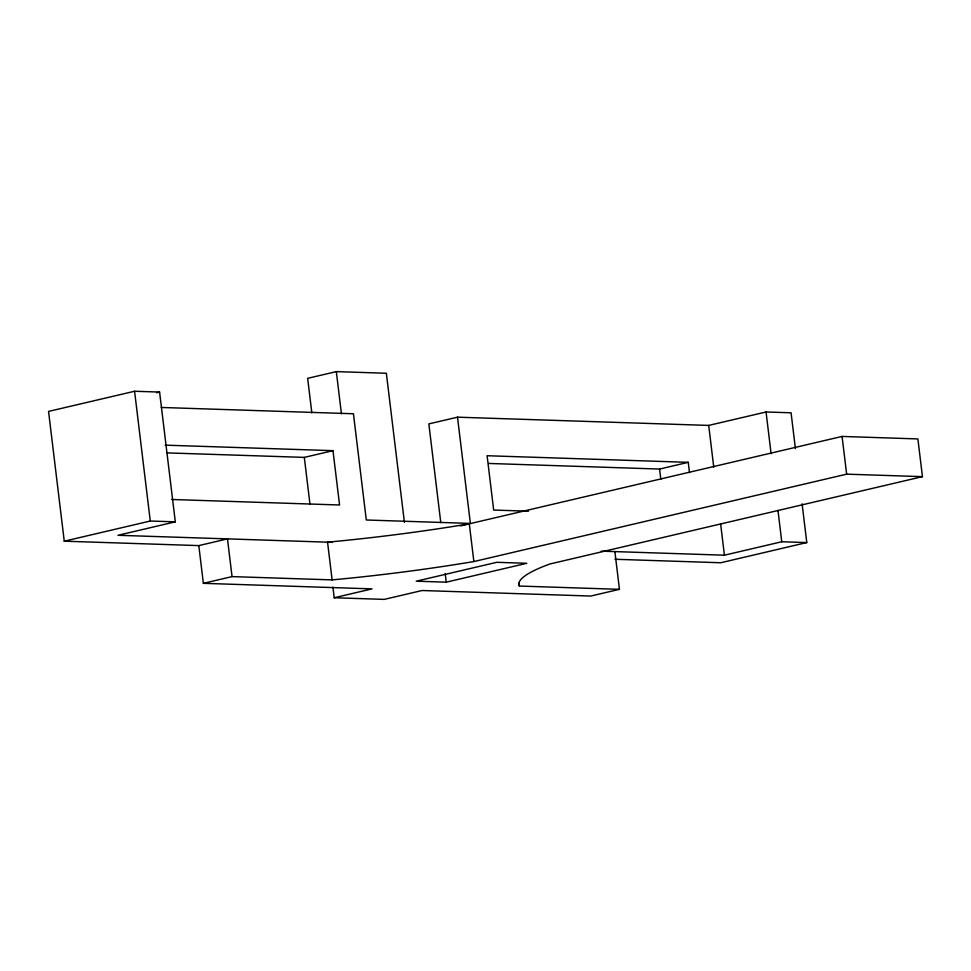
<?xml version="1.0" encoding="UTF-8"?>
<svg xmlns="http://www.w3.org/2000/svg" width="971" height="971" viewBox="0 0 971 971"><rect width="100%" height="100%" fill="white"/><g stroke="black" fill="none" stroke-linecap="round" stroke-linejoin="round"><path stroke-width="1.46" d="M332.07 542.316L117.952 535.288L175.302 521.84L159.596 392.066L134.581 391.252L48.55 411.413L64.256 541.187L198.8 545.605L227.481 538.881L232.045 576.604L332.118 579.893L346.538 578.51A265.471 34.653 -6.9 0 0 473.872 561.554L846.639 474.164L922.45 476.652L917.886 438.928L842.075 436.44L460.557 525.881M156.659 392.757L159.596 392.066M404.409 522.362L386.361 373.252L336.33 371.614L307.649 378.338L311.837 412.906M795.407 448.602L791.074 412.796L766.058 411.983L708.709 425.419L457.511 417.178L428.842 423.902L440.785 522.653M166.672 452.874L304.311 457.39L332.98 450.665L339.559 504.993L171.673 499.482M64.256 541.187L150.274 521.026L175.302 521.84M488.68 463.446L659.576 469.054L688.257 462.33L689.495 472.61M198.8 545.605L203.364 583.328L232.045 576.604M332.932 587.224L334.206 597.748L372.051 588.875L203.364 583.328M446.259 582.175L526.78 563.289L496.764 562.306L416.231 581.192L446.259 582.175L445.204 573.473M922.45 476.652L549.671 564.042A265.471 34.653 -6.9 0 0 518.83 584.166L519.376 586.047L619.449 589.324L614.886 551.601M601.243 551.152L724.415 555.194L781.764 541.757L806.78 542.571L802.095 503.791M806.78 542.571L720.761 562.743L614.934 559.272M619.449 589.324L590.781 596.048L422.094 590.514L384.237 599.386L334.206 597.748M161.259 407.456L353.432 413.755L366.298 519.995L470.377 523.418L457.511 417.178M165.106 445.155L332.98 450.665M688.257 462.33L487.102 455.727L493.669 510.054L528.455 511.195M842.075 436.44L846.639 474.164M766.058 411.983L771.108 453.748M777.977 510.43L781.764 541.757M708.709 425.419L713.758 467.197M720.628 523.879L724.415 555.194M659.576 469.054L660.826 479.334M519.024 583.146L519.376 586.047M473.872 561.554L469.296 523.83A265.471 34.653 -6.9 0 1 341.974 540.786L327.555 542.17L332.118 579.893M336.33 371.614L341.428 413.78M304.311 457.39L309.992 504.374M134.581 391.252L150.274 521.026"/></g></svg>
